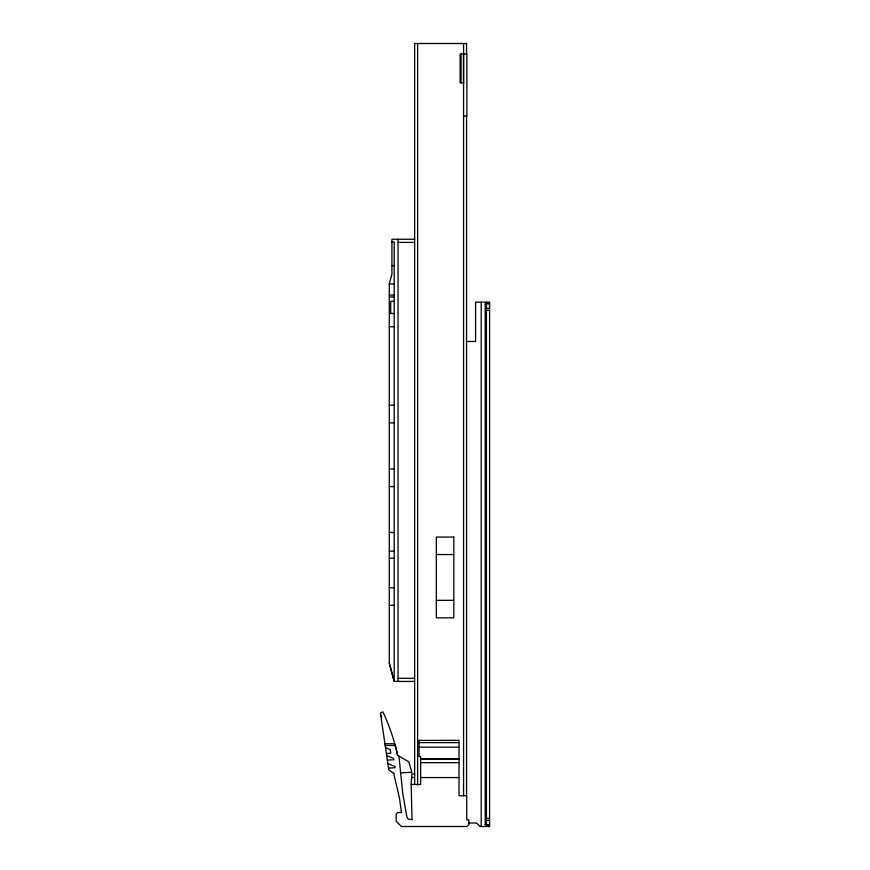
<?xml version="1.0" encoding="UTF-8"?>
<svg xmlns="http://www.w3.org/2000/svg" width="870" height="870" viewBox="0 0 870 870"><rect width="100%" height="100%" fill="white"/><g stroke="black" fill="none" stroke-linecap="round" stroke-linejoin="round"><path stroke-width="1.3" d="M386.378 753.529L390.75 753.268L390.206 749.516L385.508 747.656M387.346 760.119L393.903 759.738L393.719 758.433L386.682 755.649M388.52 768.112L395.078 767.721L394.893 766.416L387.857 763.632M463.71 82.824L460.132 82.824L460.132 53.983L466.864 53.983L466.864 116.036L463.71 116.036M414.642 239.25L391.924 239.25L391.924 274.039L389.303 283.816L389.303 663.168L393.349 678.285M391.924 242.023L394.197 242.023L394.197 681.438L414.642 681.438M398.047 242.393L414.642 242.393M391.924 265.622L394.197 265.622M389.303 283.968L394.197 283.968M389.303 295.082L394.197 295.082M389.303 296.996L394.197 296.996M394.197 301.314L390.706 301.314L390.706 313.515L394.197 313.515M486.439 302.749L489.582 302.749M489.582 303.913L485.21 303.913L485.21 824.749L489.582 824.749M486.439 308.284L489.582 308.284M486.439 310.318L489.582 310.318M389.303 326.707L394.197 326.707M466.244 341.497L475.596 341.497L475.596 302.173L489.582 302.173L489.582 826.5L480.12 826.5L476.499 823.009L468.451 823.009M389.303 405.213L394.197 405.213M389.303 422.831L394.197 422.831M389.303 468.995L394.197 468.995M389.303 486.558L394.197 486.558M389.303 532.473L394.197 532.473M389.303 551.156L394.197 551.156M436.327 554.549L453.803 554.549M389.303 558.29L394.197 558.29M389.303 587.75L394.197 587.75M436.327 600.343L453.803 600.343M389.303 605.324L394.197 605.324M398.047 678.285L414.642 678.285M419.057 740.392L459.001 740.337L459.001 795.735L466.733 795.735L466.733 819.855L468.876 819.855L468.876 824.662L466.788 826.5L401.429 826.5L396.187 821.258L396.187 814.266L397.655 812.515L401.451 812.515L399.493 798.192L393.729 773.365M419.057 742.61L459.001 742.61M384.942 743.763L394.752 743.763L395.23 745.503L385.192 745.492M419.057 747.178L459.001 747.178M420.634 758.868L459.001 758.868M420.634 759.173L459.001 759.173M420.634 762.664L459.001 762.664M411.651 777.497L414.642 777.497M420.634 777.562L459.001 777.562M411.151 784.425L420.634 784.425L420.634 756.498L419.057 756.585L419.057 740.337M486.439 818.355L489.582 818.355M412.184 819.507L410.281 819.507A3.491 3.491 0 0 1 406.834 816.625L402.723 793.331L398.928 756.095M486.439 820.388L489.582 820.388M486.439 825.924L489.582 825.924M414.642 774.148L411.978 773.756L411.151 783.185L412.021 819.507M393.784 773.397L388.781 769.874L380.418 712.998L382.865 711.845A202.743 202.743 0 0 1 397.623 755.345L408.813 761.805L411.869 772.266L400.624 772.854M389.303 663.168L394.197 681.384L393.577 679.122M486.439 302.173L486.439 303.913M486.439 823.781L486.439 826.5M481.197 302.173L481.197 826.5M466.559 54.375L466.559 43.5L414.642 43.5L414.642 784.425M466.559 115.525L466.559 795.735M463.579 43.5L463.579 795.735M463.514 53.983L463.514 82.824M461.046 53.983L461.046 82.824M417.622 43.5L417.622 784.881M398.047 239.25L398.047 681.438M395.382 746.068A243.622 222.002 -8.4 0 1 397.623 755.345M380.712 714.966A199.469 199.469 0 0 1 381.734 717.228M485.21 824.455A10.821 5.253 -90 0 0 486.439 823.531L486.439 305.142A10.821 5.253 90 0 0 485.21 304.217M453.803 537.073L436.327 537.073L436.327 617.82L453.803 617.82L453.803 537.073"/></g></svg>
